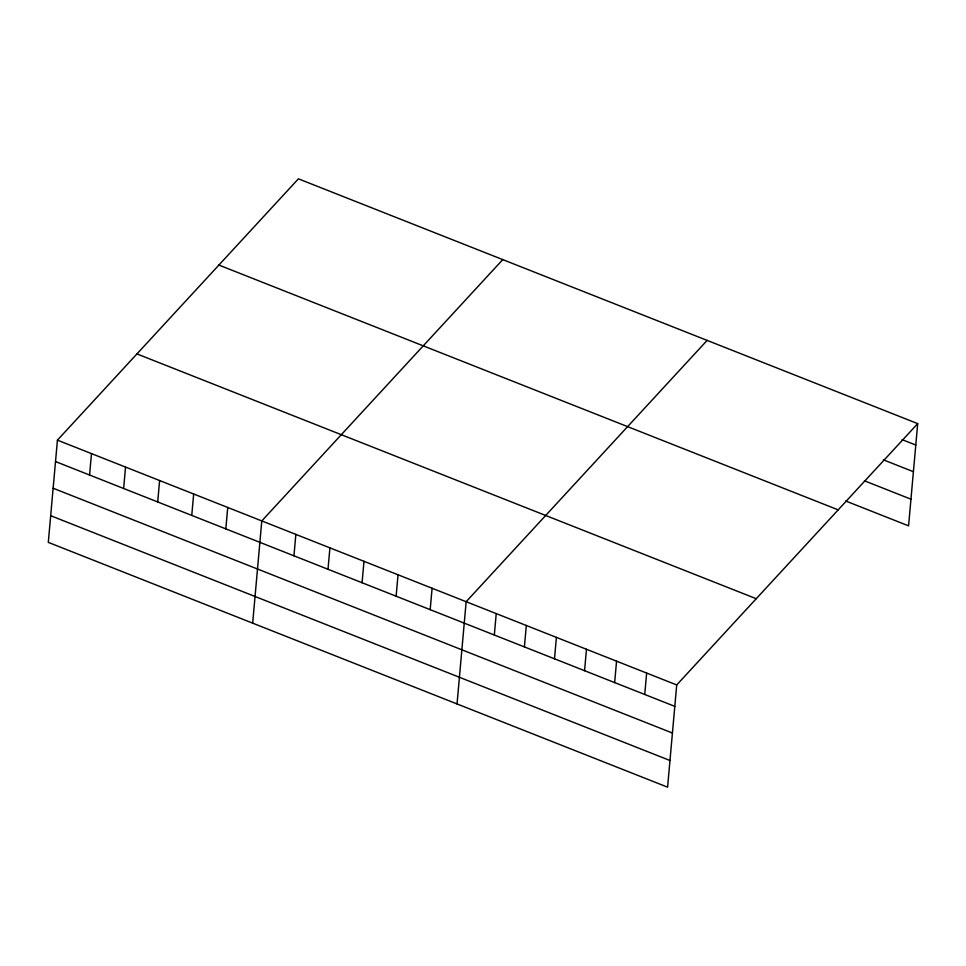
<?xml version="1.0" encoding="UTF-8"?>
<svg xmlns="http://www.w3.org/2000/svg" width="966" height="966" viewBox="0 0 966 966"><rect width="100%" height="100%" fill="white"/><g stroke="black" fill="none" stroke-linecap="round" stroke-linejoin="round"><path stroke-width="1.45" d="M57.429 440.146L48.3 542.373L667.591 787.169L676.719 684.942L917.7 423.627L298.409 178.831L57.429 440.146L676.719 684.942M89.572 475.018L91.48 453.609M123.636 488.482L125.544 467.073M157.7 501.946L159.607 480.537M191.763 515.409L193.671 494M225.815 528.873L227.734 507.464M252.669 623.155L261.786 520.928L502.767 259.613M293.942 555.8L295.85 534.391M328.005 569.264L329.913 547.855M362.069 582.727L363.977 561.318M396.12 596.203L398.04 574.782M430.184 609.667L432.092 588.246M457.039 703.936L466.155 601.709L707.136 340.394M494.326 635.012L496.234 613.603M524.405 646.906L526.325 625.497M554.484 658.8L556.404 637.391M584.563 670.694L586.483 649.273M614.654 682.576L616.562 661.167M644.733 694.469L646.64 673.06M917.7 423.627L908.571 525.854L845.685 500.992M902.111 439.639L915.792 445.048M883.335 459.816L913.413 471.71M864.473 480.814L910.962 499.193M218.884 265.058L838.174 509.867M136.943 353.906L756.245 598.715M55.509 461.555L674.811 706.363M53.13 488.228L672.433 733.025M50.679 515.699L669.981 760.508"/></g></svg>
